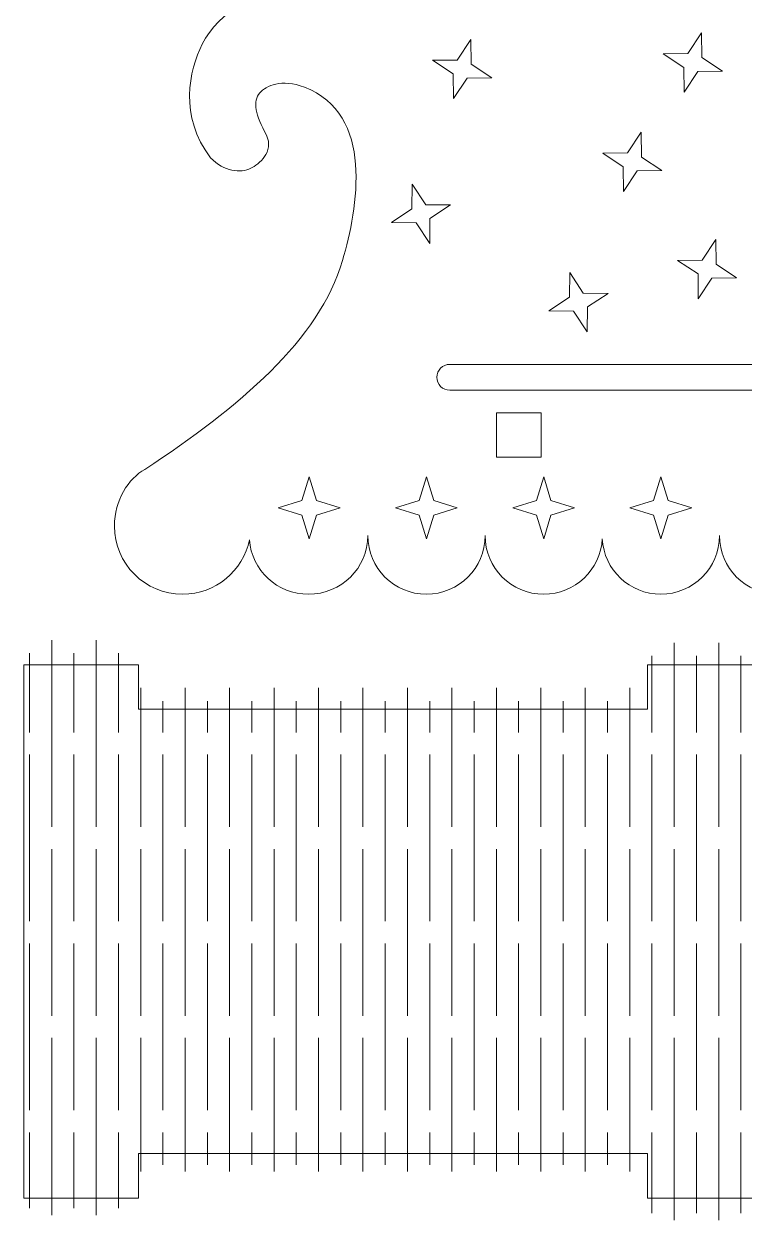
# Model space of a CAD drawing. Header units: centimetres. Extents: x -21.8 to 7.3, y -15.7 to 2.2.
# Drawn here: x -21.78 to -16.92, y -15.69 to -7.62 of the extents above; entities that cross this region are included whole.
import ezdxf

# ---------------------------------------------------------------- set-up
doc = ezdxf.new("R2010")
doc.units = ezdxf.units.CM
doc.header["$MEASUREMENT"] = 0
doc.layers.add('layer 1', color=7, linetype='Continuous')

msp = doc.modelspace()

# ---------------------------------------------------------------- linework, layer by layer
at = {"layer": 'layer 1', "color": 250, "lineweight": 9}
for points, knots in [([(-12.40939, -6.62637), (-12.40939, -6.62637), (-12.18382, -6.82414), (-12.18382, -6.82414), (-12.18382, -6.82414), (-11.42282, -5.95613), (-10.93253, -4.84483), (-10.84481, -3.62211), (-10.84481, -3.62211), (-10.84481, -3.62211), (-11.14405, -3.60064), (-11.14405, -3.60064), (-11.14405, -3.60064), (-11.13516, -3.4768), (-11.13063, -3.35174), (-11.13063, -3.22564), (-11.13063, -3.22564), (-11.13063, -3.09953), (-11.13516, -2.97448), (-11.14405, -2.85064), (-11.14405, -2.85064), (-11.14405, -2.85064), (-10.84481, -2.82917), (-10.84481, -2.82917), (-10.84481, -2.82917), (-11.03852, -0.12916), (-13.19515, 2.02748), (-15.89517, 2.2212), (-15.89517, 2.2212), (-15.89517, 2.2212), (-15.91664, 1.92196), (-15.91664, 1.92196), (-15.91664, 1.92196), (-16.04048, 1.93085), (-16.16554, 1.93538), (-16.29164, 1.93538), (-16.29164, 1.93538), (-16.41775, 1.93538), (-16.5428, 1.93085), (-16.66664, 1.92196), (-16.66664, 1.92196), (-16.66664, 1.92196), (-16.68811, 2.2212), (-16.68811, 2.2212), (-16.68811, 2.2212), (-19.38812, 2.02749), (-21.54476, -0.12916), (-21.73847, -2.82917), (-21.73847, -2.82917), (-21.73847, -2.82917), (-21.43924, -2.85064), (-21.43924, -2.85064), (-21.43924, -2.85064), (-21.44812, -2.97448), (-21.45265, -3.09953), (-21.45265, -3.22564), (-21.45265, -3.22564), (-21.45265, -3.35174), (-21.44812, -3.4768), (-21.43924, -3.60064), (-21.43924, -3.60064), (-21.43924, -3.60064), (-21.73847, -3.62211), (-21.73847, -3.62211), (-21.73847, -3.62211), (-21.65074, -4.84483), (-21.16046, -5.95612), (-20.39947, -6.82414), (-20.39947, -6.82414), (-20.39947, -6.82414), (-20.17389, -6.62636), (-20.17389, -6.62636), (-20.17389, -6.62636), (-20.00887, -6.81459), (-19.83038, -6.99072), (-19.63993, -7.15324), (-19.63993, -7.15324), (-19.63993, -7.15324), (-19.83466, -7.38145), (-19.83466, -7.38145), (-19.83466, -7.38145), (-20.20875, -7.3731), (-20.46206, -7.5321), (-20.57314, -7.75216), (-20.57314, -7.75216), (-20.66296, -7.93007), (-20.7307, -8.23858), (-20.51713, -8.51839), (-20.51713, -8.51839), (-20.42722, -8.61475), (-20.31253, -8.6228), (-20.24623, -8.58992), (-20.24623, -8.58992), (-20.19085, -8.56247), (-20.08651, -8.48128), (-20.14012, -8.36558), (-20.14012, -8.36558), (-20.21379, -8.23374), (-20.23372, -8.13554), (-20.18475, -8.08052), (-20.18475, -8.08052), (-20.14158, -8.03201), (-20.03689, -7.98331), (-19.88414, -8.04213), (-19.88414, -8.04213), (-19.41031, -8.22256), (-19.52285, -8.85833), (-19.62638, -9.21283), (-19.62638, -9.21283), (-19.7825, -9.74735), (-20.32435, -10.20252), (-20.95953, -10.62185), (-20.95953, -10.62185), (-21.07102, -10.68128), (-21.16606, -10.83174), (-21.16606, -11.00439), (-21.16606, -11.00439), (-21.16606, -11.25865), (-20.95994, -11.46476), (-20.70568, -11.46476), (-20.70568, -11.46476), (-20.483, -11.46476), (-20.29724, -11.30666), (-20.25454, -11.09659), (-20.25454, -11.09659), (-20.24028, -11.30228), (-20.06716, -11.46476), (-19.8557, -11.46476), (-19.8557, -11.46476), (-19.63491, -11.46476), (-19.45591, -11.28761), (-19.45591, -11.06907), (-19.45591, -11.06907), (-19.45591, -11.28761), (-19.27876, -11.46476), (-19.06022, -11.46476), (-19.06022, -11.46476), (-18.84169, -11.46476), (-18.66453, -11.28761), (-18.66453, -11.06907), (-18.66453, -11.06907), (-18.66453, -11.28761), (-18.48738, -11.46476), (-18.26884, -11.46476), (-18.26884, -11.46476), (-18.05785, -11.46476), (-17.88541, -11.29961), (-17.87377, -11.09153), (-17.87377, -11.09153), (-17.86214, -11.29961), (-17.68971, -11.46476), (-17.47871, -11.46476), (-17.47871, -11.46476), (-17.26018, -11.46476), (-17.08302, -11.28761), (-17.08302, -11.06907), (-17.08302, -11.06907), (-17.08302, -11.28761), (-16.90586, -11.46476), (-16.68733, -11.46476), (-16.68733, -11.46476), (-16.4688, -11.46476), (-16.29164, -11.28761), (-16.29164, -11.06907), (-16.29164, -11.06907), (-16.29164, -11.28761), (-16.11448, -11.46476), (-15.89595, -11.46476), (-15.89595, -11.46476), (-15.67742, -11.46476), (-15.50026, -11.28761), (-15.50026, -11.06907), (-15.50026, -11.06907), (-15.50026, -11.28761), (-15.32311, -11.46476), (-15.10457, -11.46476), (-15.10457, -11.46476), (-14.89357, -11.46476), (-14.72114, -11.29961), (-14.70951, -11.09153), (-14.70951, -11.09153), (-14.69788, -11.29961), (-14.52544, -11.46476), (-14.31444, -11.46476), (-14.31444, -11.46476), (-14.0959, -11.46476), (-13.91875, -11.28761), (-13.91875, -11.06907), (-13.91875, -11.06907), (-13.91875, -11.28761), (-13.7416, -11.46476), (-13.52306, -11.46476), (-13.52306, -11.46476), (-13.30453, -11.46476), (-13.12737, -11.28761), (-13.12737, -11.06907), (-13.12737, -11.06907), (-13.12737, -11.28761), (-12.94837, -11.46476), (-12.72758, -11.46476), (-12.72758, -11.46476), (-12.51613, -11.46476), (-12.343, -11.30228), (-12.32874, -11.09659), (-12.32874, -11.09659), (-12.28604, -11.30666), (-12.10028, -11.46476), (-11.8776, -11.46476), (-11.8776, -11.46476), (-11.62334, -11.46476), (-11.41723, -11.25865), (-11.41723, -11.00439), (-11.41723, -11.00439), (-11.41723, -10.83174), (-11.51227, -10.68128), (-11.62375, -10.62185), (-11.62375, -10.62185), (-12.25893, -10.20252), (-12.80078, -9.74735), (-12.9569, -9.21283), (-12.9569, -9.21283), (-13.06043, -8.85833), (-13.17297, -8.22256), (-12.69914, -8.04213), (-12.69914, -8.04213), (-12.54639, -7.98331), (-12.4417, -8.03201), (-12.39853, -8.08052), (-12.39853, -8.08052), (-12.34957, -8.13554), (-12.36949, -8.23374), (-12.44316, -8.36558), (-12.44316, -8.36558), (-12.49677, -8.48128), (-12.39244, -8.56247), (-12.33706, -8.58992), (-12.33706, -8.58992), (-12.27075, -8.6228), (-12.15607, -8.61475), (-12.06615, -8.51839), (-12.06615, -8.51839), (-11.85258, -8.23858), (-11.92033, -7.93007), (-12.01014, -7.75216), (-12.01014, -7.75216), (-12.12122, -7.5321), (-12.37453, -7.3731), (-12.74862, -7.38145), (-12.74862, -7.38145), (-12.74862, -7.38145), (-12.94336, -7.15324), (-12.94336, -7.15324), (-12.94336, -7.15324), (-12.75291, -6.99073), (-12.57442, -6.81459), (-12.40939, -6.62637)], [0, 0, 0, 0, 0.0153846, 0.0153846, 0.0153846, 0.0153846, 0.0307692, 0.0307692, 0.0307692, 0.0307692, 0.0461538, 0.0461538, 0.0461538, 0.0461538, 0.0615385, 0.0615385, 0.0615385, 0.0615385, 0.0769231, 0.0769231, 0.0769231, 0.0769231, 0.0923077, 0.0923077, 0.0923077, 0.0923077, 0.1076923, 0.1076923, 0.1076923, 0.1076923, 0.1230769, 0.1230769, 0.1230769, 0.1230769, 0.1384615, 0.1384615, 0.1384615, 0.1384615, 0.1538462, 0.1538462, 0.1538462, 0.1538462, 0.1692308, 0.1692308, 0.1692308, 0.1692308, 0.1846154, 0.1846154, 0.1846154, 0.1846154, 0.2, 0.2, 0.2, 0.2, 0.2153846, 0.2153846, 0.2153846, 0.2153846, 0.2307692, 0.2307692, 0.2307692, 0.2307692, 0.2461538, 0.2461538, 0.2461538, 0.2461538, 0.2615385, 0.2615385, 0.2615385, 0.2615385, 0.2769231, 0.2769231, 0.2769231, 0.2769231, 0.2923077, 0.2923077, 0.2923077, 0.2923077, 0.3076923, 0.3076923, 0.3076923, 0.3076923, 0.3230769, 0.3230769, 0.3230769, 0.3230769, 0.3384615, 0.3384615, 0.3384615, 0.3384615, 0.3538462, 0.3538462, 0.3538462, 0.3538462, 0.3692308, 0.3692308, 0.3692308, 0.3692308, 0.3846154, 0.3846154, 0.3846154, 0.3846154, 0.4, 0.4, 0.4, 0.4, 0.4153846, 0.4153846, 0.4153846, 0.4153846, 0.4307692, 0.4307692, 0.4307692, 0.4307692, 0.4461538, 0.4461538, 0.4461538, 0.4461538, 0.4615385, 0.4615385, 0.4615385, 0.4615385, 0.4769231, 0.4769231, 0.4769231, 0.4769231, 0.4923077, 0.4923077, 0.4923077, 0.4923077, 0.5076923, 0.5076923, 0.5076923, 0.5076923, 0.5230769, 0.5230769, 0.5230769, 0.5230769, 0.5384615, 0.5384615, 0.5384615, 0.5384615, 0.5538462, 0.5538462, 0.5538462, 0.5538462, 0.5692308, 0.5692308, 0.5692308, 0.5692308, 0.5846154, 0.5846154, 0.5846154, 0.5846154, 0.6, 0.6, 0.6, 0.6, 0.6153846, 0.6153846, 0.6153846, 0.6153846, 0.6307692, 0.6307692, 0.6307692, 0.6307692, 0.6461538, 0.6461538, 0.6461538, 0.6461538, 0.6615385, 0.6615385, 0.6615385, 0.6615385, 0.6769231, 0.6769231, 0.6769231, 0.6769231, 0.6923077, 0.6923077, 0.6923077, 0.6923077, 0.7076923, 0.7076923, 0.7076923, 0.7076923, 0.7230769, 0.7230769, 0.7230769, 0.7230769, 0.7384615, 0.7384615, 0.7384615, 0.7384615, 0.7538462, 0.7538462, 0.7538462, 0.7538462, 0.7692308, 0.7692308, 0.7692308, 0.7692308, 0.7846154, 0.7846154, 0.7846154, 0.7846154, 0.8, 0.8, 0.8, 0.8, 0.8153846, 0.8153846, 0.8153846, 0.8153846, 0.8307692, 0.8307692, 0.8307692, 0.8307692, 0.8461538, 0.8461538, 0.8461538, 0.8461538, 0.8615385, 0.8615385, 0.8615385, 0.8615385, 0.8769231, 0.8769231, 0.8769231, 0.8769231, 0.8923077, 0.8923077, 0.8923077, 0.8923077, 0.9076923, 0.9076923, 0.9076923, 0.9076923, 0.9230769, 0.9230769, 0.9230769, 0.9230769, 0.9384615, 0.9384615, 0.9384615, 0.9384615, 0.9538462, 0.9538462, 0.9538462, 0.9538462, 0.9692308, 0.9692308, 0.9692308, 0.9692308, 1, 1, 1, 1]), ([(-18.76068, -7.71997), (-18.76068, -7.71997), (-18.85274, -7.859), (-18.85274, -7.859), (-18.85274, -7.859), (-18.85274, -7.859), (-19.01947, -7.86086), (-19.01947, -7.86086), (-19.01947, -7.86086), (-19.01947, -7.86086), (-18.88045, -7.95293), (-18.88045, -7.95293), (-18.88045, -7.95293), (-18.88045, -7.95293), (-18.87858, -8.11966), (-18.87858, -8.11966), (-18.87858, -8.11966), (-18.87858, -8.11966), (-18.78652, -7.98063), (-18.78652, -7.98063), (-18.78652, -7.98063), (-18.78652, -7.98063), (-18.61978, -7.97876), (-18.61978, -7.97876), (-18.61978, -7.97876), (-18.61978, -7.97876), (-18.75881, -7.8867), (-18.75881, -7.8867), (-18.75881, -7.8867), (-18.75881, -7.8867), (-18.76068, -7.71997), (-18.76068, -7.71997)], [0, 0, 0, 0, 0.1111111, 0.1111111, 0.1111111, 0.1111111, 0.2222222, 0.2222222, 0.2222222, 0.2222222, 0.3333333, 0.3333333, 0.3333333, 0.3333333, 0.4444444, 0.4444444, 0.4444444, 0.4444444, 0.5555556, 0.5555556, 0.5555556, 0.5555556, 0.6666667, 0.6666667, 0.6666667, 0.6666667, 0.7777778, 0.7777778, 0.7777778, 0.7777778, 1, 1, 1, 1]), ([(-17.20418, -7.67635), (-17.20418, -7.67635), (-17.29624, -7.81538), (-17.29624, -7.81538), (-17.29624, -7.81538), (-17.29624, -7.81538), (-17.46298, -7.81724), (-17.46298, -7.81724), (-17.46298, -7.81724), (-17.46298, -7.81724), (-17.32395, -7.90931), (-17.32395, -7.90931), (-17.32395, -7.90931), (-17.32395, -7.90931), (-17.32208, -8.07604), (-17.32208, -8.07604), (-17.32208, -8.07604), (-17.32208, -8.07604), (-17.23002, -7.93701), (-17.23002, -7.93701), (-17.23002, -7.93701), (-17.23002, -7.93701), (-17.06329, -7.93514), (-17.06329, -7.93514), (-17.06329, -7.93514), (-17.06329, -7.93514), (-17.20231, -7.84308), (-17.20231, -7.84308), (-17.20231, -7.84308), (-17.20231, -7.84308), (-17.20418, -7.67635), (-17.20418, -7.67635)], [0, 0, 0, 0, 0.1111111, 0.1111111, 0.1111111, 0.1111111, 0.2222222, 0.2222222, 0.2222222, 0.2222222, 0.3333333, 0.3333333, 0.3333333, 0.3333333, 0.4444444, 0.4444444, 0.4444444, 0.4444444, 0.5555556, 0.5555556, 0.5555556, 0.5555556, 0.6666667, 0.6666667, 0.6666667, 0.6666667, 0.7777778, 0.7777778, 0.7777778, 0.7777778, 1, 1, 1, 1]), ([(-17.61203, -8.34694), (-17.61203, -8.34694), (-17.70409, -8.48597), (-17.70409, -8.48597), (-17.70409, -8.48597), (-17.70409, -8.48597), (-17.87083, -8.48783), (-17.87083, -8.48783), (-17.87083, -8.48783), (-17.87083, -8.48783), (-17.7318, -8.5799), (-17.7318, -8.5799), (-17.7318, -8.5799), (-17.7318, -8.5799), (-17.72993, -8.74663), (-17.72993, -8.74663), (-17.72993, -8.74663), (-17.72993, -8.74663), (-17.63787, -8.6076), (-17.63787, -8.6076), (-17.63787, -8.6076), (-17.63787, -8.6076), (-17.47114, -8.60573), (-17.47114, -8.60573), (-17.47114, -8.60573), (-17.47114, -8.60573), (-17.61016, -8.51367), (-17.61016, -8.51367), (-17.61016, -8.51367), (-17.61016, -8.51367), (-17.61203, -8.34694), (-17.61203, -8.34694)], [0, 0, 0, 0, 0.1111111, 0.1111111, 0.1111111, 0.1111111, 0.2222222, 0.2222222, 0.2222222, 0.2222222, 0.3333333, 0.3333333, 0.3333333, 0.3333333, 0.4444444, 0.4444444, 0.4444444, 0.4444444, 0.5555556, 0.5555556, 0.5555556, 0.5555556, 0.6666667, 0.6666667, 0.6666667, 0.6666667, 0.7777778, 0.7777778, 0.7777778, 0.7777778, 1, 1, 1, 1]), ([(-19.15629, -8.69663), (-19.15629, -8.69663), (-19.06423, -8.83565), (-19.06423, -8.83565), (-19.06423, -8.83565), (-19.06423, -8.83565), (-18.89749, -8.83752), (-18.89749, -8.83752), (-18.89749, -8.83752), (-18.89749, -8.83752), (-19.03652, -8.92958), (-19.03652, -8.92958), (-19.03652, -8.92958), (-19.03652, -8.92958), (-19.03839, -9.09632), (-19.03839, -9.09632), (-19.03839, -9.09632), (-19.03839, -9.09632), (-19.13045, -8.95729), (-19.13045, -8.95729), (-19.13045, -8.95729), (-19.13045, -8.95729), (-19.29718, -8.95542), (-19.29718, -8.95542), (-19.29718, -8.95542), (-19.29718, -8.95542), (-19.15816, -8.86336), (-19.15816, -8.86336), (-19.15816, -8.86336), (-19.15816, -8.86336), (-19.15629, -8.69663), (-19.15629, -8.69663)], [0, 0, 0, 0, 0.1111111, 0.1111111, 0.1111111, 0.1111111, 0.2222222, 0.2222222, 0.2222222, 0.2222222, 0.3333333, 0.3333333, 0.3333333, 0.3333333, 0.4444444, 0.4444444, 0.4444444, 0.4444444, 0.5555556, 0.5555556, 0.5555556, 0.5555556, 0.6666667, 0.6666667, 0.6666667, 0.6666667, 0.7777778, 0.7777778, 0.7777778, 0.7777778, 1, 1, 1, 1]), ([(-17.10816, -9.07027), (-17.10816, -9.07027), (-17.20022, -9.2093), (-17.20022, -9.2093), (-17.20022, -9.2093), (-17.20022, -9.2093), (-17.36695, -9.21116), (-17.36695, -9.21116), (-17.36695, -9.21116), (-17.36695, -9.21116), (-17.22793, -9.30323), (-17.22793, -9.30323), (-17.22793, -9.30323), (-17.22793, -9.30323), (-17.22606, -9.46996), (-17.22606, -9.46996), (-17.22606, -9.46996), (-17.22606, -9.46996), (-17.134, -9.33093), (-17.134, -9.33093), (-17.134, -9.33093), (-17.134, -9.33093), (-16.96726, -9.32906), (-16.96726, -9.32906), (-16.96726, -9.32906), (-16.96726, -9.32906), (-17.10629, -9.237), (-17.10629, -9.237), (-17.10629, -9.237), (-17.10629, -9.237), (-17.10816, -9.07027), (-17.10816, -9.07027)], [0, 0, 0, 0, 0.1111111, 0.1111111, 0.1111111, 0.1111111, 0.2222222, 0.2222222, 0.2222222, 0.2222222, 0.3333333, 0.3333333, 0.3333333, 0.3333333, 0.4444444, 0.4444444, 0.4444444, 0.4444444, 0.5555556, 0.5555556, 0.5555556, 0.5555556, 0.6666667, 0.6666667, 0.6666667, 0.6666667, 0.7777778, 0.7777778, 0.7777778, 0.7777778, 1, 1, 1, 1]), ([(-18.09379, -9.29291), (-18.09379, -9.29291), (-18.00172, -9.43194), (-18.00172, -9.43194), (-18.00172, -9.43194), (-18.00172, -9.43194), (-17.83499, -9.43381), (-17.83499, -9.43381), (-17.83499, -9.43381), (-17.83499, -9.43381), (-17.97402, -9.52587), (-17.97402, -9.52587), (-17.97402, -9.52587), (-17.97402, -9.52587), (-17.97589, -9.6926), (-17.97589, -9.6926), (-17.97589, -9.6926), (-17.97589, -9.6926), (-18.06795, -9.55358), (-18.06795, -9.55358), (-18.06795, -9.55358), (-18.06795, -9.55358), (-18.23468, -9.55171), (-18.23468, -9.55171), (-18.23468, -9.55171), (-18.23468, -9.55171), (-18.09565, -9.45965), (-18.09565, -9.45965), (-18.09565, -9.45965), (-18.09565, -9.45965), (-18.09379, -9.29291), (-18.09379, -9.29291)], [0, 0, 0, 0, 0.1111111, 0.1111111, 0.1111111, 0.1111111, 0.2222222, 0.2222222, 0.2222222, 0.2222222, 0.3333333, 0.3333333, 0.3333333, 0.3333333, 0.4444444, 0.4444444, 0.4444444, 0.4444444, 0.5555556, 0.5555556, 0.5555556, 0.5555556, 0.6666667, 0.6666667, 0.6666667, 0.6666667, 0.7777778, 0.7777778, 0.7777778, 0.7777778, 1, 1, 1, 1]), ([(-18.9031, -9.91307), (-18.9031, -9.91307), (-13.68018, -9.91307), (-13.68018, -9.91307), (-13.68018, -9.91307), (-13.63216, -9.91307), (-13.59287, -9.95235), (-13.59287, -10.00037), (-13.59287, -10.00037), (-13.59287, -10.0484), (-13.63216, -10.08769), (-13.68018, -10.08769), (-13.68018, -10.08769), (-13.68018, -10.08769), (-18.9031, -10.08769), (-18.9031, -10.08769), (-18.9031, -10.08769), (-18.95113, -10.08769), (-18.99041, -10.0484), (-18.99041, -10.00037), (-18.99041, -10.00037), (-18.99041, -9.95235), (-18.95113, -9.91307), (-18.9031, -9.91307)], [0, 0, 0, 0, 0.1428571, 0.1428571, 0.1428571, 0.1428571, 0.2857143, 0.2857143, 0.2857143, 0.2857143, 0.4285714, 0.4285714, 0.4285714, 0.4285714, 0.5714286, 0.5714286, 0.5714286, 0.5714286, 0.7142857, 0.7142857, 0.7142857, 0.7142857, 1, 1, 1, 1]), ([(-18.5872, -10.23922), (-18.5872, -10.23922), (-18.2872, -10.23922), (-18.2872, -10.23922), (-18.2872, -10.23922), (-18.2872, -10.23922), (-18.2872, -10.53922), (-18.2872, -10.53922), (-18.2872, -10.53922), (-18.2872, -10.53922), (-18.5872, -10.53922), (-18.5872, -10.53922), (-18.5872, -10.53922), (-18.5872, -10.53922), (-18.5872, -10.23922), (-18.5872, -10.23922)], [0, 0, 0, 0, 0.2, 0.2, 0.2, 0.2, 0.4, 0.4, 0.4, 0.4, 0.6, 0.6, 0.6, 0.6, 1, 1, 1, 1]), ([(-19.8516, -10.67339), (-19.8516, -10.67339), (-19.80263, -10.83278), (-19.80263, -10.83278), (-19.80263, -10.83278), (-19.80263, -10.83278), (-19.64324, -10.88174), (-19.64324, -10.88174), (-19.64324, -10.88174), (-19.64324, -10.88174), (-19.80263, -10.93071), (-19.80263, -10.93071), (-19.80263, -10.93071), (-19.80263, -10.93071), (-19.8516, -11.0901), (-19.8516, -11.0901), (-19.8516, -11.0901), (-19.8516, -11.0901), (-19.90057, -10.93071), (-19.90057, -10.93071), (-19.90057, -10.93071), (-19.90057, -10.93071), (-20.05996, -10.88174), (-20.05996, -10.88174), (-20.05996, -10.88174), (-20.05996, -10.88174), (-19.90057, -10.83278), (-19.90057, -10.83278), (-19.90057, -10.83278), (-19.90057, -10.83278), (-19.8516, -10.67339), (-19.8516, -10.67339)], [0, 0, 0, 0, 0.1111111, 0.1111111, 0.1111111, 0.1111111, 0.2222222, 0.2222222, 0.2222222, 0.2222222, 0.3333333, 0.3333333, 0.3333333, 0.3333333, 0.4444444, 0.4444444, 0.4444444, 0.4444444, 0.5555556, 0.5555556, 0.5555556, 0.5555556, 0.6666667, 0.6666667, 0.6666667, 0.6666667, 0.7777778, 0.7777778, 0.7777778, 0.7777778, 1, 1, 1, 1]), ([(-19.06022, -10.67339), (-19.06022, -10.67339), (-19.01125, -10.83278), (-19.01125, -10.83278), (-19.01125, -10.83278), (-19.01125, -10.83278), (-18.85186, -10.88174), (-18.85186, -10.88174), (-18.85186, -10.88174), (-18.85186, -10.88174), (-19.01125, -10.93071), (-19.01125, -10.93071), (-19.01125, -10.93071), (-19.01125, -10.93071), (-19.06022, -11.0901), (-19.06022, -11.0901), (-19.06022, -11.0901), (-19.06022, -11.0901), (-19.10919, -10.93071), (-19.10919, -10.93071), (-19.10919, -10.93071), (-19.10919, -10.93071), (-19.26858, -10.88174), (-19.26858, -10.88174), (-19.26858, -10.88174), (-19.26858, -10.88174), (-19.10919, -10.83278), (-19.10919, -10.83278), (-19.10919, -10.83278), (-19.10919, -10.83278), (-19.06022, -10.67339), (-19.06022, -10.67339)], [0, 0, 0, 0, 0.1111111, 0.1111111, 0.1111111, 0.1111111, 0.2222222, 0.2222222, 0.2222222, 0.2222222, 0.3333333, 0.3333333, 0.3333333, 0.3333333, 0.4444444, 0.4444444, 0.4444444, 0.4444444, 0.5555556, 0.5555556, 0.5555556, 0.5555556, 0.6666667, 0.6666667, 0.6666667, 0.6666667, 0.7777778, 0.7777778, 0.7777778, 0.7777778, 1, 1, 1, 1]), ([(-18.26884, -10.67339), (-18.26884, -10.67339), (-18.21988, -10.83278), (-18.21988, -10.83278), (-18.21988, -10.83278), (-18.21988, -10.83278), (-18.06049, -10.88174), (-18.06049, -10.88174), (-18.06049, -10.88174), (-18.06049, -10.88174), (-18.21988, -10.93071), (-18.21988, -10.93071), (-18.21988, -10.93071), (-18.21988, -10.93071), (-18.26884, -11.0901), (-18.26884, -11.0901), (-18.26884, -11.0901), (-18.26884, -11.0901), (-18.31781, -10.93071), (-18.31781, -10.93071), (-18.31781, -10.93071), (-18.31781, -10.93071), (-18.4772, -10.88174), (-18.4772, -10.88174), (-18.4772, -10.88174), (-18.4772, -10.88174), (-18.31781, -10.83278), (-18.31781, -10.83278), (-18.31781, -10.83278), (-18.31781, -10.83278), (-18.26884, -10.67339), (-18.26884, -10.67339)], [0, 0, 0, 0, 0.1111111, 0.1111111, 0.1111111, 0.1111111, 0.2222222, 0.2222222, 0.2222222, 0.2222222, 0.3333333, 0.3333333, 0.3333333, 0.3333333, 0.4444444, 0.4444444, 0.4444444, 0.4444444, 0.5555556, 0.5555556, 0.5555556, 0.5555556, 0.6666667, 0.6666667, 0.6666667, 0.6666667, 0.7777778, 0.7777778, 0.7777778, 0.7777778, 1, 1, 1, 1]), ([(-17.47871, -10.67339), (-17.47871, -10.67339), (-17.42974, -10.83278), (-17.42974, -10.83278), (-17.42974, -10.83278), (-17.42974, -10.83278), (-17.27035, -10.88174), (-17.27035, -10.88174), (-17.27035, -10.88174), (-17.27035, -10.88174), (-17.42974, -10.93071), (-17.42974, -10.93071), (-17.42974, -10.93071), (-17.42974, -10.93071), (-17.47871, -11.0901), (-17.47871, -11.0901), (-17.47871, -11.0901), (-17.47871, -11.0901), (-17.52768, -10.93071), (-17.52768, -10.93071), (-17.52768, -10.93071), (-17.52768, -10.93071), (-17.68707, -10.88174), (-17.68707, -10.88174), (-17.68707, -10.88174), (-17.68707, -10.88174), (-17.52768, -10.83278), (-17.52768, -10.83278), (-17.52768, -10.83278), (-17.52768, -10.83278), (-17.47871, -10.67339), (-17.47871, -10.67339)], [0, 0, 0, 0, 0.1111111, 0.1111111, 0.1111111, 0.1111111, 0.2222222, 0.2222222, 0.2222222, 0.2222222, 0.3333333, 0.3333333, 0.3333333, 0.3333333, 0.4444444, 0.4444444, 0.4444444, 0.4444444, 0.5555556, 0.5555556, 0.5555556, 0.5555556, 0.6666667, 0.6666667, 0.6666667, 0.6666667, 0.7777778, 0.7777778, 0.7777778, 0.7777778, 1, 1, 1, 1]), ([(-21.00377, -15.24054), (-21.00377, -15.24054), (-21.00377, -15.54054), (-21.00377, -15.54054), (-21.00377, -15.54054), (-21.00377, -15.54054), (-21.77627, -15.54054), (-21.77627, -15.54054), (-21.77627, -15.54054), (-21.77627, -15.54054), (-21.77627, -15.24054), (-21.77627, -15.24054), (-21.77627, -15.24054), (-21.77627, -15.24054), (-21.77627, -12.24054), (-21.77627, -12.24054), (-21.77627, -12.24054), (-21.77627, -12.24054), (-21.77627, -11.94054), (-21.77627, -11.94054), (-21.77627, -11.94054), (-21.77627, -11.94054), (-21.00377, -11.94054), (-21.00377, -11.94054), (-21.00377, -11.94054), (-21.00377, -11.94054), (-21.00377, -12.24054), (-21.00377, -12.24054), (-21.00377, -12.24054), (-21.00377, -12.24054), (-17.56854, -12.24054), (-17.56854, -12.24054), (-17.56854, -12.24054), (-17.56854, -12.24054), (-17.56854, -11.94054), (-17.56854, -11.94054), (-17.56854, -11.94054), (-17.56854, -11.94054), (-16.79642, -11.94054), (-16.79642, -11.94054), (-16.79642, -11.94054), (-16.79642, -11.94054), (-16.79642, -12.24054), (-16.79642, -12.24054), (-16.79642, -12.24054), (-16.79642, -12.24054), (-9.22453, -12.24054), (-9.22453, -12.24054), (-9.22453, -12.24054), (-9.22453, -12.24054), (-9.22453, -11.94054), (-9.22453, -11.94054), (-9.22453, -11.94054), (-9.22453, -11.94054), (-8.45241, -11.94054), (-8.45241, -11.94054), (-8.45241, -11.94054), (-8.45241, -11.94054), (-8.45241, -12.24054), (-8.45241, -12.24054), (-8.45241, -12.24054), (-8.45241, -12.24054), (-0.88052, -12.24054), (-0.88052, -12.24054), (-0.88052, -12.24054), (-0.88052, -12.24054), (-0.88052, -11.94054), (-0.88052, -11.94054), (-0.88052, -11.94054), (-0.88052, -11.94054), (-0.10839, -11.94054), (-0.10839, -11.94054), (-0.10839, -11.94054), (-0.10839, -11.94054), (-0.10839, -12.24054), (-0.10839, -12.24054), (-0.10839, -12.24054), (-0.10839, -12.24054), (3.32683, -12.24054), (3.32683, -12.24054), (3.32683, -12.24054), (3.32683, -12.24054), (3.32683, -11.94054), (3.32683, -11.94054), (3.32683, -11.94054), (3.32683, -11.94054), (4.09933, -11.94054), (4.09933, -11.94054), (4.09933, -11.94054), (4.09933, -11.94054), (4.09933, -12.24054), (4.09933, -12.24054), (4.09933, -12.24054), (4.09933, -12.24054), (4.09933, -15.24054), (4.09933, -15.24054), (4.09933, -15.24054), (4.09933, -15.24054), (4.09933, -15.54054), (4.09933, -15.54054), (4.09933, -15.54054), (4.09933, -15.54054), (3.32683, -15.54054), (3.32683, -15.54054), (3.32683, -15.54054), (3.32683, -15.54054), (3.32683, -15.24054), (3.32683, -15.24054), (3.32683, -15.24054), (3.32683, -15.24054), (-0.10839, -15.24054), (-0.10839, -15.24054), (-0.10839, -15.24054), (-0.10839, -15.24054), (-0.10839, -15.54054), (-0.10839, -15.54054), (-0.10839, -15.54054), (-0.10839, -15.54054), (-0.88052, -15.54054), (-0.88052, -15.54054), (-0.88052, -15.54054), (-0.88052, -15.54054), (-0.88052, -15.24054), (-0.88052, -15.24054), (-0.88052, -15.24054), (-0.88052, -15.24054), (-8.45241, -15.24054), (-8.45241, -15.24054), (-8.45241, -15.24054), (-8.45241, -15.24054), (-8.45241, -15.54054), (-8.45241, -15.54054), (-8.45241, -15.54054), (-8.45241, -15.54054), (-9.22453, -15.54054), (-9.22453, -15.54054), (-9.22453, -15.54054), (-9.22453, -15.54054), (-9.22453, -15.24054), (-9.22453, -15.24054), (-9.22453, -15.24054), (-9.22453, -15.24054), (-16.79642, -15.24054), (-16.79642, -15.24054), (-16.79642, -15.24054), (-16.79642, -15.24054), (-16.79642, -15.54054), (-16.79642, -15.54054), (-16.79642, -15.54054), (-16.79642, -15.54054), (-17.56854, -15.54054), (-17.56854, -15.54054), (-17.56854, -15.54054), (-17.56854, -15.54054), (-17.56854, -15.24054), (-17.56854, -15.24054), (-17.56854, -15.24054), (-17.56854, -15.24054), (-21.00377, -15.24054), (-21.00377, -15.24054)], [0, 0, 0, 0, 0.0243902, 0.0243902, 0.0243902, 0.0243902, 0.0487805, 0.0487805, 0.0487805, 0.0487805, 0.0731707, 0.0731707, 0.0731707, 0.0731707, 0.097561, 0.097561, 0.097561, 0.097561, 0.1219512, 0.1219512, 0.1219512, 0.1219512, 0.1463415, 0.1463415, 0.1463415, 0.1463415, 0.1707317, 0.1707317, 0.1707317, 0.1707317, 0.195122, 0.195122, 0.195122, 0.195122, 0.2195122, 0.2195122, 0.2195122, 0.2195122, 0.2439024, 0.2439024, 0.2439024, 0.2439024, 0.2682927, 0.2682927, 0.2682927, 0.2682927, 0.2926829, 0.2926829, 0.2926829, 0.2926829, 0.3170732, 0.3170732, 0.3170732, 0.3170732, 0.3414634, 0.3414634, 0.3414634, 0.3414634, 0.3658537, 0.3658537, 0.3658537, 0.3658537, 0.3902439, 0.3902439, 0.3902439, 0.3902439, 0.4146341, 0.4146341, 0.4146341, 0.4146341, 0.4390244, 0.4390244, 0.4390244, 0.4390244, 0.4634146, 0.4634146, 0.4634146, 0.4634146, 0.4878049, 0.4878049, 0.4878049, 0.4878049, 0.5121951, 0.5121951, 0.5121951, 0.5121951, 0.5365854, 0.5365854, 0.5365854, 0.5365854, 0.5609756, 0.5609756, 0.5609756, 0.5609756, 0.5853659, 0.5853659, 0.5853659, 0.5853659, 0.6097561, 0.6097561, 0.6097561, 0.6097561, 0.6341463, 0.6341463, 0.6341463, 0.6341463, 0.6585366, 0.6585366, 0.6585366, 0.6585366, 0.6829268, 0.6829268, 0.6829268, 0.6829268, 0.7073171, 0.7073171, 0.7073171, 0.7073171, 0.7317073, 0.7317073, 0.7317073, 0.7317073, 0.7560976, 0.7560976, 0.7560976, 0.7560976, 0.7804878, 0.7804878, 0.7804878, 0.7804878, 0.804878, 0.804878, 0.804878, 0.804878, 0.8292683, 0.8292683, 0.8292683, 0.8292683, 0.8536585, 0.8536585, 0.8536585, 0.8536585, 0.8780488, 0.8780488, 0.8780488, 0.8780488, 0.902439, 0.902439, 0.902439, 0.902439, 0.9268293, 0.9268293, 0.9268293, 0.9268293, 0.9512195, 0.9512195, 0.9512195, 0.9512195, 1, 1, 1, 1])]:
    msp.add_open_spline(points, degree=3, knots=knots, dxfattribs=at)
at = {"layer": 'layer 1', "color": 242, "lineweight": 9}
for points in [[(-21.58847, -13.03469), (-21.58847, -13.03469), (-21.58847, -11.77373), (-21.58847, -11.77373)], [(-21.28847, -13.03469), (-21.28847, -13.03469), (-21.28847, -11.77373), (-21.28847, -11.77373)], [(-21.73847, -12.39719), (-21.73847, -12.39719), (-21.73847, -11.86202), (-21.73847, -11.86202)], [(-21.43847, -12.39719), (-21.43847, -12.39719), (-21.43847, -11.86202), (-21.43847, -11.86202)], [(-21.13847, -12.39719), (-21.13847, -12.39719), (-21.13847, -11.86202), (-21.13847, -11.86202)], [(-17.38847, -13.03469), (-17.38847, -13.03469), (-17.38847, -11.79272), (-17.38847, -11.79272)], [(-17.08847, -13.03469), (-17.08847, -13.03469), (-17.08847, -11.79272), (-17.08847, -11.79272)], [(-17.53847, -12.39719), (-17.53847, -12.39719), (-17.53847, -11.88101), (-17.53847, -11.88101)], [(-17.23847, -12.39719), (-17.23847, -12.39719), (-17.23847, -11.88101), (-17.23847, -11.88101)], [(-16.93847, -12.39719), (-16.93847, -12.39719), (-16.93847, -11.88101), (-16.93847, -11.88101)], [(-20.98847, -13.03469), (-20.98847, -13.03469), (-20.98847, -12.09719), (-20.98847, -12.09719)], [(-20.68847, -13.03469), (-20.68847, -13.03469), (-20.68847, -12.09719), (-20.68847, -12.09719)], [(-20.38847, -13.03469), (-20.38847, -13.03469), (-20.38847, -12.09719), (-20.38847, -12.09719)], [(-20.08847, -13.03469), (-20.08847, -13.03469), (-20.08847, -12.09719), (-20.08847, -12.09719)], [(-19.78847, -13.03469), (-19.78847, -13.03469), (-19.78847, -12.09719), (-19.78847, -12.09719)], [(-19.48847, -13.03469), (-19.48847, -13.03469), (-19.48847, -12.09719), (-19.48847, -12.09719)], [(-19.18847, -13.03469), (-19.18847, -13.03469), (-19.18847, -12.09719), (-19.18847, -12.09719)], [(-18.88847, -13.03469), (-18.88847, -13.03469), (-18.88847, -12.09719), (-18.88847, -12.09719)], [(-18.58847, -13.03469), (-18.58847, -13.03469), (-18.58847, -12.09719), (-18.58847, -12.09719)], [(-18.28847, -13.03469), (-18.28847, -13.03469), (-18.28847, -12.09719), (-18.28847, -12.09719)], [(-17.98847, -13.03469), (-17.98847, -13.03469), (-17.98847, -12.09719), (-17.98847, -12.09719)], [(-17.68847, -13.03469), (-17.68847, -13.03469), (-17.68847, -12.09719), (-17.68847, -12.09719)], [(-20.83847, -12.39719), (-20.83847, -12.39719), (-20.83847, -12.18548), (-20.83847, -12.18548)], [(-20.53847, -12.39719), (-20.53847, -12.39719), (-20.53847, -12.18548), (-20.53847, -12.18548)], [(-20.23847, -12.39719), (-20.23847, -12.39719), (-20.23847, -12.18548), (-20.23847, -12.18548)], [(-19.93847, -12.39719), (-19.93847, -12.39719), (-19.93847, -12.18548), (-19.93847, -12.18548)], [(-19.63847, -12.39719), (-19.63847, -12.39719), (-19.63847, -12.18548), (-19.63847, -12.18548)], [(-19.33847, -12.39719), (-19.33847, -12.39719), (-19.33847, -12.18548), (-19.33847, -12.18548)], [(-19.03847, -12.39719), (-19.03847, -12.39719), (-19.03847, -12.18548), (-19.03847, -12.18548)], [(-18.73847, -12.39719), (-18.73847, -12.39719), (-18.73847, -12.18548), (-18.73847, -12.18548)], [(-18.43847, -12.39719), (-18.43847, -12.39719), (-18.43847, -12.18548), (-18.43847, -12.18548)], [(-18.13847, -12.39719), (-18.13847, -12.39719), (-18.13847, -12.18548), (-18.13847, -12.18548)], [(-17.83847, -12.39719), (-17.83847, -12.39719), (-17.83847, -12.18548), (-17.83847, -12.18548)], [(-21.73847, -13.67219), (-21.73847, -13.67219), (-21.73847, -12.54719), (-21.73847, -12.54719)], [(-21.43847, -13.67219), (-21.43847, -13.67219), (-21.43847, -12.54719), (-21.43847, -12.54719)], [(-21.13847, -13.67219), (-21.13847, -13.67219), (-21.13847, -12.54719), (-21.13847, -12.54719)], [(-20.83847, -13.67219), (-20.83847, -13.67219), (-20.83847, -12.54719), (-20.83847, -12.54719)], [(-20.53847, -13.67219), (-20.53847, -13.67219), (-20.53847, -12.54719), (-20.53847, -12.54719)], [(-20.23847, -13.67219), (-20.23847, -13.67219), (-20.23847, -12.54719), (-20.23847, -12.54719)], [(-19.93847, -13.67219), (-19.93847, -13.67219), (-19.93847, -12.54719), (-19.93847, -12.54719)], [(-19.63847, -13.67219), (-19.63847, -13.67219), (-19.63847, -12.54719), (-19.63847, -12.54719)], [(-19.33847, -13.67219), (-19.33847, -13.67219), (-19.33847, -12.54719), (-19.33847, -12.54719)], [(-19.03847, -13.67219), (-19.03847, -13.67219), (-19.03847, -12.54719), (-19.03847, -12.54719)], [(-18.73847, -13.67219), (-18.73847, -13.67219), (-18.73847, -12.54719), (-18.73847, -12.54719)], [(-18.43847, -13.67219), (-18.43847, -13.67219), (-18.43847, -12.54719), (-18.43847, -12.54719)], [(-18.13847, -13.67219), (-18.13847, -13.67219), (-18.13847, -12.54719), (-18.13847, -12.54719)], [(-17.83847, -13.67219), (-17.83847, -13.67219), (-17.83847, -12.54719), (-17.83847, -12.54719)], [(-17.53847, -13.67219), (-17.53847, -13.67219), (-17.53847, -12.54719), (-17.53847, -12.54719)], [(-17.23847, -13.67219), (-17.23847, -13.67219), (-17.23847, -12.54719), (-17.23847, -12.54719)], [(-16.93847, -13.67219), (-16.93847, -13.67219), (-16.93847, -12.54719), (-16.93847, -12.54719)], [(-21.58847, -14.30969), (-21.58847, -14.30969), (-21.58847, -13.18469), (-21.58847, -13.18469)], [(-21.28847, -14.30969), (-21.28847, -14.30969), (-21.28847, -13.18469), (-21.28847, -13.18469)], [(-20.98847, -14.30969), (-20.98847, -14.30969), (-20.98847, -13.18469), (-20.98847, -13.18469)], [(-20.68847, -14.30969), (-20.68847, -14.30969), (-20.68847, -13.18469), (-20.68847, -13.18469)], [(-20.38847, -14.30969), (-20.38847, -14.30969), (-20.38847, -13.18469), (-20.38847, -13.18469)], [(-20.08847, -14.30969), (-20.08847, -14.30969), (-20.08847, -13.18469), (-20.08847, -13.18469)], [(-19.78847, -14.30969), (-19.78847, -14.30969), (-19.78847, -13.18469), (-19.78847, -13.18469)], [(-19.48847, -14.30969), (-19.48847, -14.30969), (-19.48847, -13.18469), (-19.48847, -13.18469)], [(-19.18847, -14.30969), (-19.18847, -14.30969), (-19.18847, -13.18469), (-19.18847, -13.18469)], [(-18.88847, -14.30969), (-18.88847, -14.30969), (-18.88847, -13.18469), (-18.88847, -13.18469)], [(-18.58847, -14.30969), (-18.58847, -14.30969), (-18.58847, -13.18469), (-18.58847, -13.18469)], [(-18.28847, -14.30969), (-18.28847, -14.30969), (-18.28847, -13.18469), (-18.28847, -13.18469)], [(-17.98847, -14.30969), (-17.98847, -14.30969), (-17.98847, -13.18469), (-17.98847, -13.18469)], [(-17.68847, -14.30969), (-17.68847, -14.30969), (-17.68847, -13.18469), (-17.68847, -13.18469)], [(-17.38847, -14.30969), (-17.38847, -14.30969), (-17.38847, -13.18469), (-17.38847, -13.18469)], [(-17.08847, -14.30969), (-17.08847, -14.30969), (-17.08847, -13.18469), (-17.08847, -13.18469)], [(-21.73847, -14.94719), (-21.73847, -14.94719), (-21.73847, -13.82219), (-21.73847, -13.82219)], [(-21.43847, -14.94719), (-21.43847, -14.94719), (-21.43847, -13.82219), (-21.43847, -13.82219)], [(-21.13847, -14.94719), (-21.13847, -14.94719), (-21.13847, -13.82219), (-21.13847, -13.82219)], [(-20.83847, -14.94719), (-20.83847, -14.94719), (-20.83847, -13.82219), (-20.83847, -13.82219)], [(-20.53847, -14.94719), (-20.53847, -14.94719), (-20.53847, -13.82219), (-20.53847, -13.82219)], [(-20.23847, -14.94719), (-20.23847, -14.94719), (-20.23847, -13.82219), (-20.23847, -13.82219)], [(-19.93847, -14.94719), (-19.93847, -14.94719), (-19.93847, -13.82219), (-19.93847, -13.82219)], [(-19.63847, -14.94719), (-19.63847, -14.94719), (-19.63847, -13.82219), (-19.63847, -13.82219)], [(-19.33847, -14.94719), (-19.33847, -14.94719), (-19.33847, -13.82219), (-19.33847, -13.82219)], [(-19.03847, -14.94719), (-19.03847, -14.94719), (-19.03847, -13.82219), (-19.03847, -13.82219)], [(-18.73847, -14.94719), (-18.73847, -14.94719), (-18.73847, -13.82219), (-18.73847, -13.82219)], [(-18.43847, -14.94719), (-18.43847, -14.94719), (-18.43847, -13.82219), (-18.43847, -13.82219)], [(-18.13847, -14.94719), (-18.13847, -14.94719), (-18.13847, -13.82219), (-18.13847, -13.82219)], [(-17.83847, -14.94719), (-17.83847, -14.94719), (-17.83847, -13.82219), (-17.83847, -13.82219)], [(-17.53847, -14.94719), (-17.53847, -14.94719), (-17.53847, -13.82219), (-17.53847, -13.82219)], [(-17.23847, -14.94719), (-17.23847, -14.94719), (-17.23847, -13.82219), (-17.23847, -13.82219)], [(-16.93847, -14.94719), (-16.93847, -14.94719), (-16.93847, -13.82219), (-16.93847, -13.82219)], [(-21.58847, -15.65508), (-21.58847, -15.65508), (-21.58847, -14.45969), (-21.58847, -14.45969)], [(-21.28847, -15.65508), (-21.28847, -15.65508), (-21.28847, -14.45969), (-21.28847, -14.45969)], [(-20.98847, -15.36138), (-20.98847, -15.36138), (-20.98847, -14.45969), (-20.98847, -14.45969)], [(-20.68847, -15.36138), (-20.68847, -15.36138), (-20.68847, -14.45969), (-20.68847, -14.45969)], [(-20.38847, -15.36138), (-20.38847, -15.36138), (-20.38847, -14.45969), (-20.38847, -14.45969)], [(-20.08847, -15.36138), (-20.08847, -15.36138), (-20.08847, -14.45969), (-20.08847, -14.45969)], [(-19.78847, -15.36138), (-19.78847, -15.36138), (-19.78847, -14.45969), (-19.78847, -14.45969)], [(-19.48847, -15.36138), (-19.48847, -15.36138), (-19.48847, -14.45969), (-19.48847, -14.45969)], [(-19.18847, -15.36138), (-19.18847, -15.36138), (-19.18847, -14.45969), (-19.18847, -14.45969)], [(-18.88847, -15.36138), (-18.88847, -15.36138), (-18.88847, -14.45969), (-18.88847, -14.45969)], [(-18.58847, -15.36138), (-18.58847, -15.36138), (-18.58847, -14.45969), (-18.58847, -14.45969)], [(-18.28847, -15.36138), (-18.28847, -15.36138), (-18.28847, -14.45969), (-18.28847, -14.45969)], [(-17.98847, -15.36138), (-17.98847, -15.36138), (-17.98847, -14.45969), (-17.98847, -14.45969)], [(-17.68847, -15.36138), (-17.68847, -15.36138), (-17.68847, -14.45969), (-17.68847, -14.45969)], [(-17.38847, -15.68881), (-17.38847, -15.68881), (-17.38847, -14.45969), (-17.38847, -14.45969)], [(-17.08847, -15.68881), (-17.08847, -15.68881), (-17.08847, -14.45969), (-17.08847, -14.45969)], [(-21.73847, -15.60951), (-21.73847, -15.60951), (-21.73847, -15.09719), (-21.73847, -15.09719)], [(-21.43847, -15.60951), (-21.43847, -15.60951), (-21.43847, -15.09719), (-21.43847, -15.09719)], [(-21.13847, -15.60951), (-21.13847, -15.60951), (-21.13847, -15.09719), (-21.13847, -15.09719)], [(-20.83847, -15.31582), (-20.83847, -15.31582), (-20.83847, -15.09719), (-20.83847, -15.09719)], [(-20.53847, -15.31582), (-20.53847, -15.31582), (-20.53847, -15.09719), (-20.53847, -15.09719)], [(-20.23847, -15.31582), (-20.23847, -15.31582), (-20.23847, -15.09719), (-20.23847, -15.09719)], [(-19.93847, -15.31582), (-19.93847, -15.31582), (-19.93847, -15.09719), (-19.93847, -15.09719)], [(-19.63847, -15.31582), (-19.63847, -15.31582), (-19.63847, -15.09719), (-19.63847, -15.09719)], [(-19.33847, -15.31582), (-19.33847, -15.31582), (-19.33847, -15.09719), (-19.33847, -15.09719)], [(-19.03847, -15.31582), (-19.03847, -15.31582), (-19.03847, -15.09719), (-19.03847, -15.09719)], [(-18.73847, -15.31582), (-18.73847, -15.31582), (-18.73847, -15.09719), (-18.73847, -15.09719)], [(-18.43847, -15.31582), (-18.43847, -15.31582), (-18.43847, -15.09719), (-18.43847, -15.09719)], [(-18.13847, -15.31582), (-18.13847, -15.31582), (-18.13847, -15.09719), (-18.13847, -15.09719)], [(-17.83847, -15.31582), (-17.83847, -15.31582), (-17.83847, -15.09719), (-17.83847, -15.09719)], [(-17.53847, -15.64325), (-17.53847, -15.64325), (-17.53847, -15.09719), (-17.53847, -15.09719)], [(-17.23847, -15.64325), (-17.23847, -15.64325), (-17.23847, -15.09719), (-17.23847, -15.09719)], [(-16.93847, -15.64325), (-16.93847, -15.64325), (-16.93847, -15.09719), (-16.93847, -15.09719)]]:
    msp.add_open_spline(points, degree=3, dxfattribs=at)

doc.saveas('drawing.dxf')
